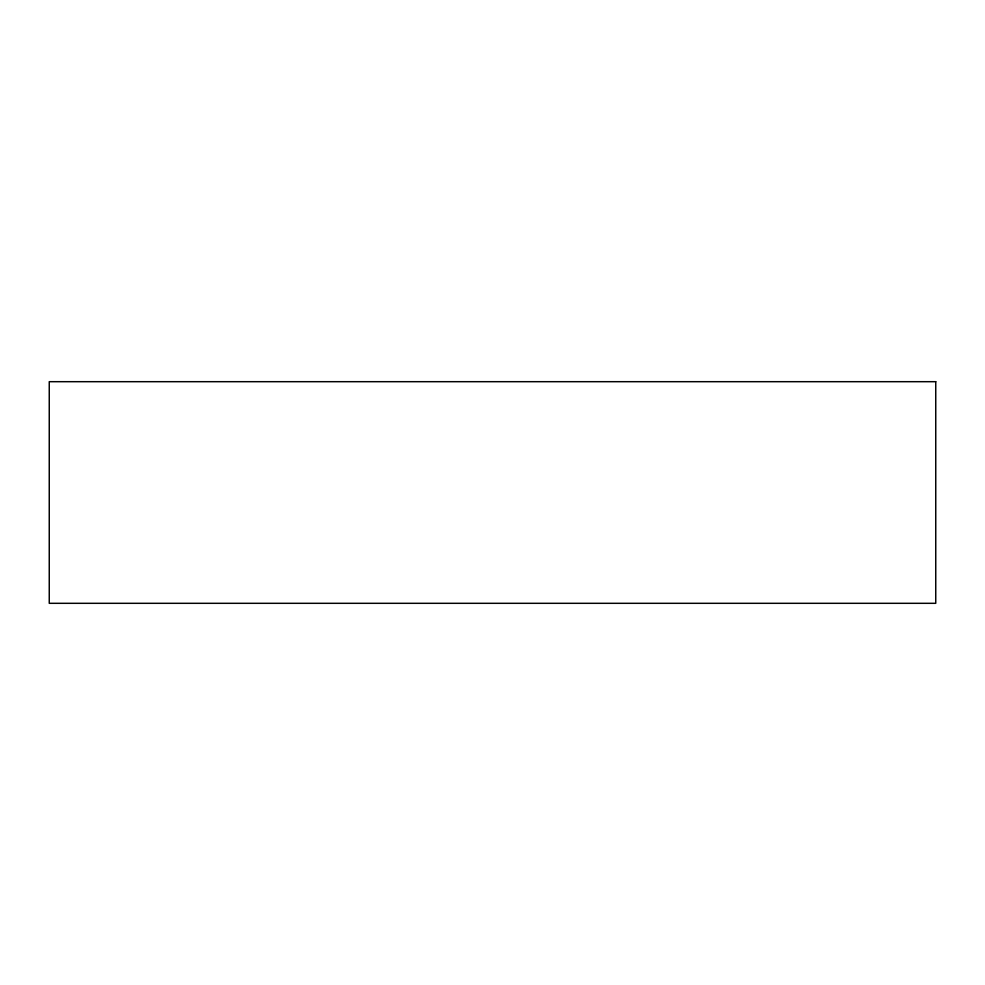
<?xml version="1.0" encoding="UTF-8"?>
<svg xmlns="http://www.w3.org/2000/svg" width="985" height="985" viewBox="0 0 985 985"><rect width="100%" height="100%" fill="white"/><g stroke="black" fill="none" stroke-linecap="round" stroke-linejoin="round"><path stroke-width="1.48" d="M935.75 381.688L49.25 381.688L49.25 603.312L935.75 603.312L935.75 381.688"/></g></svg>
